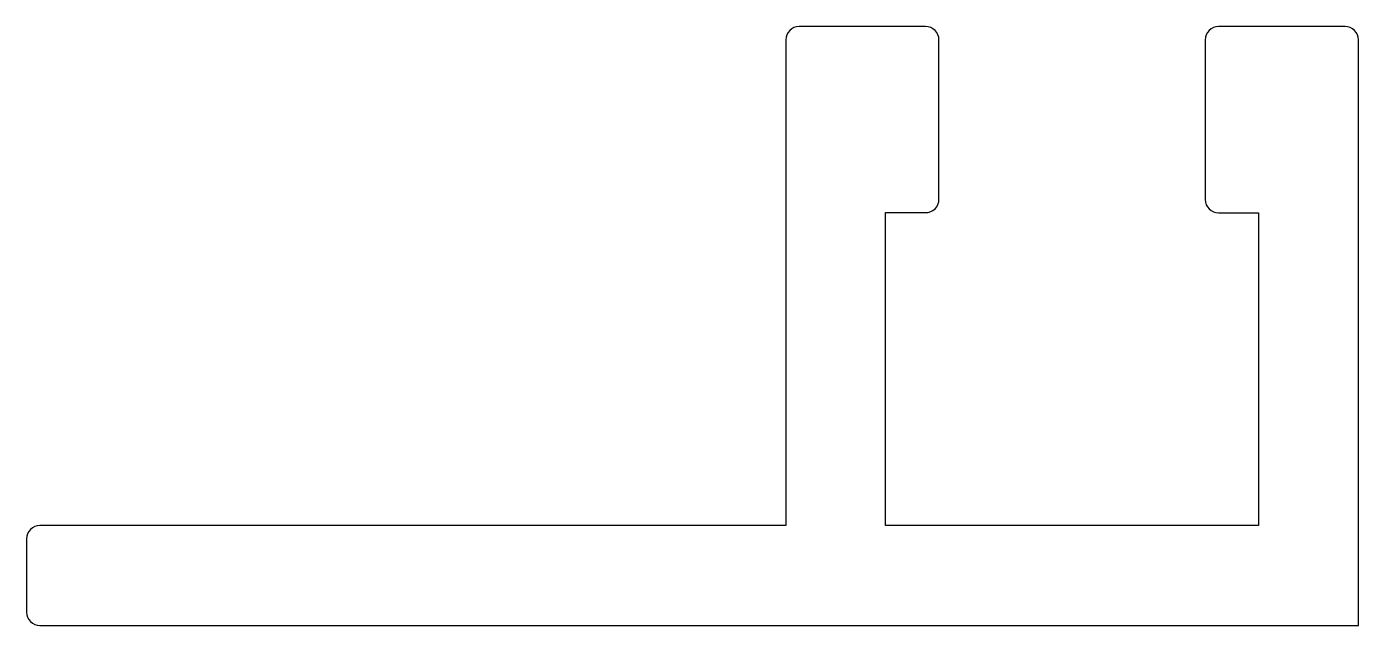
# Model space of a CAD drawing. Extents: x 525.1 to 545.1, y 554.5 to 563.5.
import ezdxf

# ---------------------------------------------------------------- set-up
doc = ezdxf.new("R2010")
doc.units = 0
doc.layers.get('0').update_dxf_attribs({"linetype": 'CONTINUOUS'})

msp = doc.modelspace()

# ---------------------------------------------------------------- linework, layer by layer
at = {"color": 0}
msp.add_lwpolyline([(545.078, 563.31, 0.414214), (544.878, 563.51), (542.978, 563.51, 0.414214), (542.778, 563.31), (542.778, 560.91, 0.414214), (542.978, 560.71), (543.578, 560.71), (543.58, 556.01), (537.979, 556.01), (537.979, 560.714), (538.579, 560.714, 0.414214), (538.779, 560.914), (538.779, 563.31, 0.414214), (538.579, 563.51), (536.679, 563.51, 0.414214), (536.479, 563.31), (536.479, 556.01), (525.278, 556.01, 0.414214), (525.078, 555.81), (525.078, 554.71, 0.414214), (525.278, 554.51), (545.078, 554.51)], format="xyb", close=True, dxfattribs=at)

doc.saveas('drawing.dxf')
